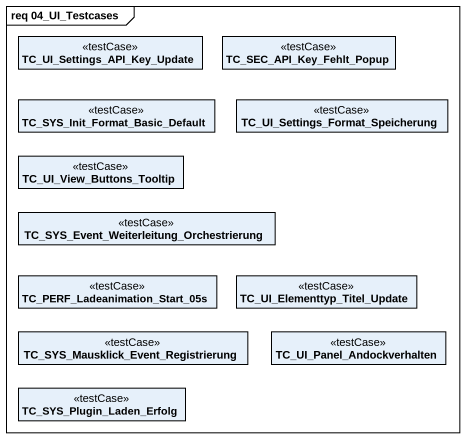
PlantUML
@startuml
mainframe req 04_UI_Testcases
hide circle
hide empty members
class "TC_UI_Settings_API_Key_Update" as TC_UI_Settings_API_Key <<testCase>>
class TC_SEC_API_Key_Fehlt_Popup <<testCase>>
class "TC_SYS_Init_Format_Basic_Default" as TC_SYS_Init_Format_Basic <<testCase>>
class "TC_UI_Settings_Format_Speicherung" as TC_UI_Settings_Format <<testCase>>
class TC_UI_View_Buttons_Tooltip <<testCase>>
class "TC_SYS_Event_Weiterleitung_Orchestrierung" as TC_SYS_Event_Weiterleitung <<testCase>>
class "TC_PERF_Ladeanimation_Start_05s" as TC_PERF_Ladeanimation_Start <<testCase>>
class "TC_UI_Elementtyp_Titel_Update" as TC_UI_Elementtyp_Titel <<testCase>>
class "TC_SYS_Mausklick_Event_Registrierung" as TC_SYS_Mausklick_Event <<testCase>>
class TC_UI_Panel_Andockverhalten <<testCase>>
class TC_SYS_Plugin_Laden_Erfolg <<testCase>>
@enduml
